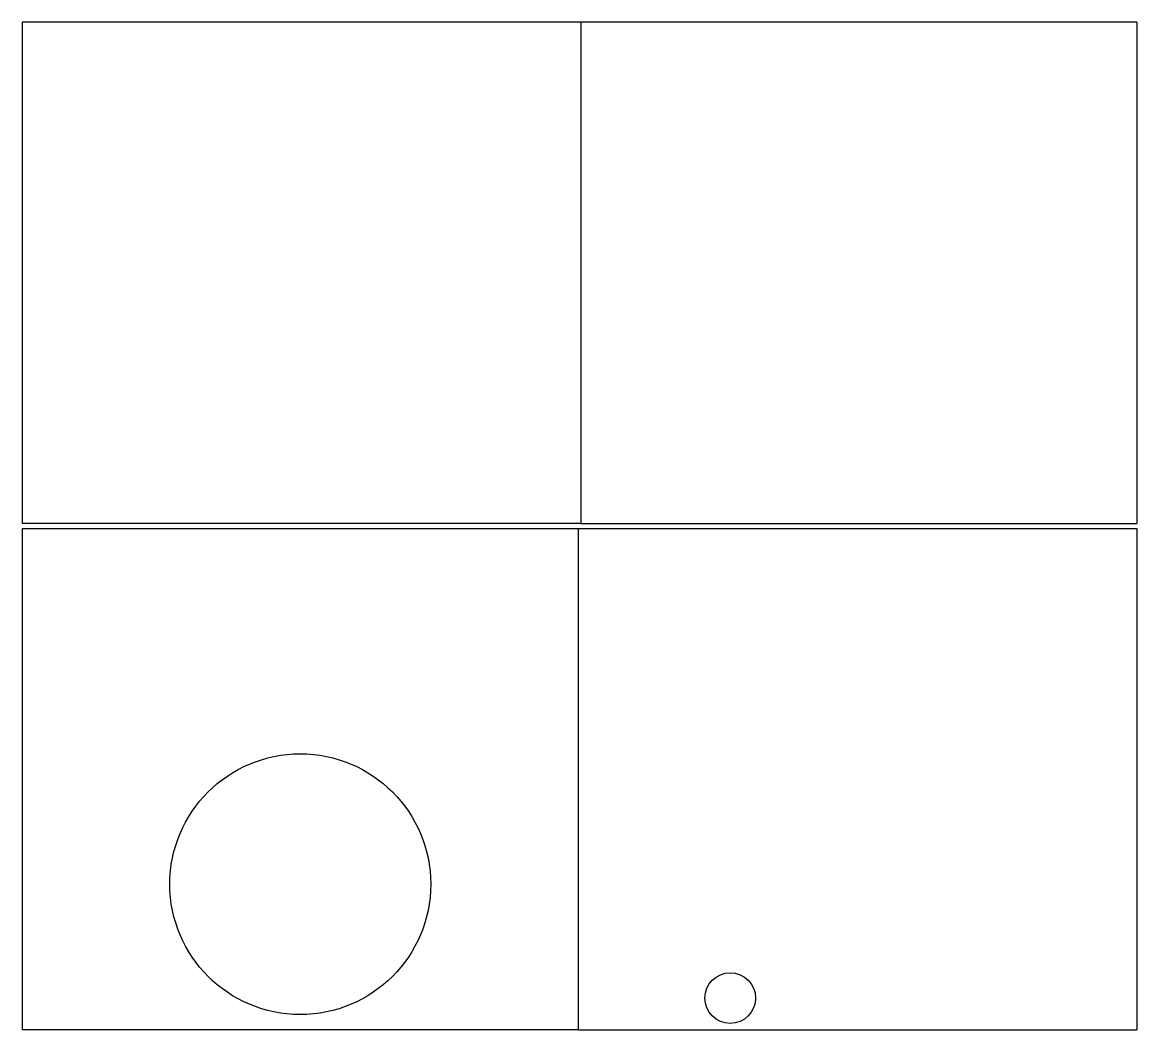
# Model space of a CAD drawing. Extents: x 191.2 to 246.2, y -7.8 to 41.9.
import ezdxf

# ---------------------------------------------------------------- set-up
doc = ezdxf.new("R2010")
doc.units = 0
doc.header["$LTSCALE"] = 12
doc.header["$MEASUREMENT"] = 0
doc.layers.add('COVER', color=3, linetype='CONTINUOUS')
doc.layers.add('MARKING', color=11, linetype='CONTINUOUS')

msp = doc.modelspace()

# ---------------------------------------------------------------- linework, layer by layer
at = {"layer": 'COVER'}
for p, q in [((191.196, 41.917), (191.196, 17.167)), ((246.196, 41.917), (191.196, 41.917)), ((246.196, 41.917), (246.196, 17.167)), ((218.758, 17.167), (191.196, 17.167)), ((218.758, 17.167), (246.196, 17.167)), ((191.196, 16.917), (246.196, 16.917)), ((191.196, 16.917), (191.196, -7.833)), ((246.196, 16.917), (246.196, -7.833)), ((218.633, -7.833), (191.196, -7.833)), ((218.633, -7.833), (246.196, -7.833))]:
    msp.add_line(p, q, dxfattribs=at)
for centre, radius in [((204.915, -0.646), 6.438), ((226.133, -6.271), 1.25)]:
    msp.add_circle(centre, radius, dxfattribs=at)
at = {"layer": 'MARKING'}
for p, q in [((218.758, 41.917), (218.758, 17.167)), ((218.633, 16.917), (218.633, -7.833))]:
    msp.add_line(p, q, dxfattribs=at)

doc.saveas('drawing.dxf')
